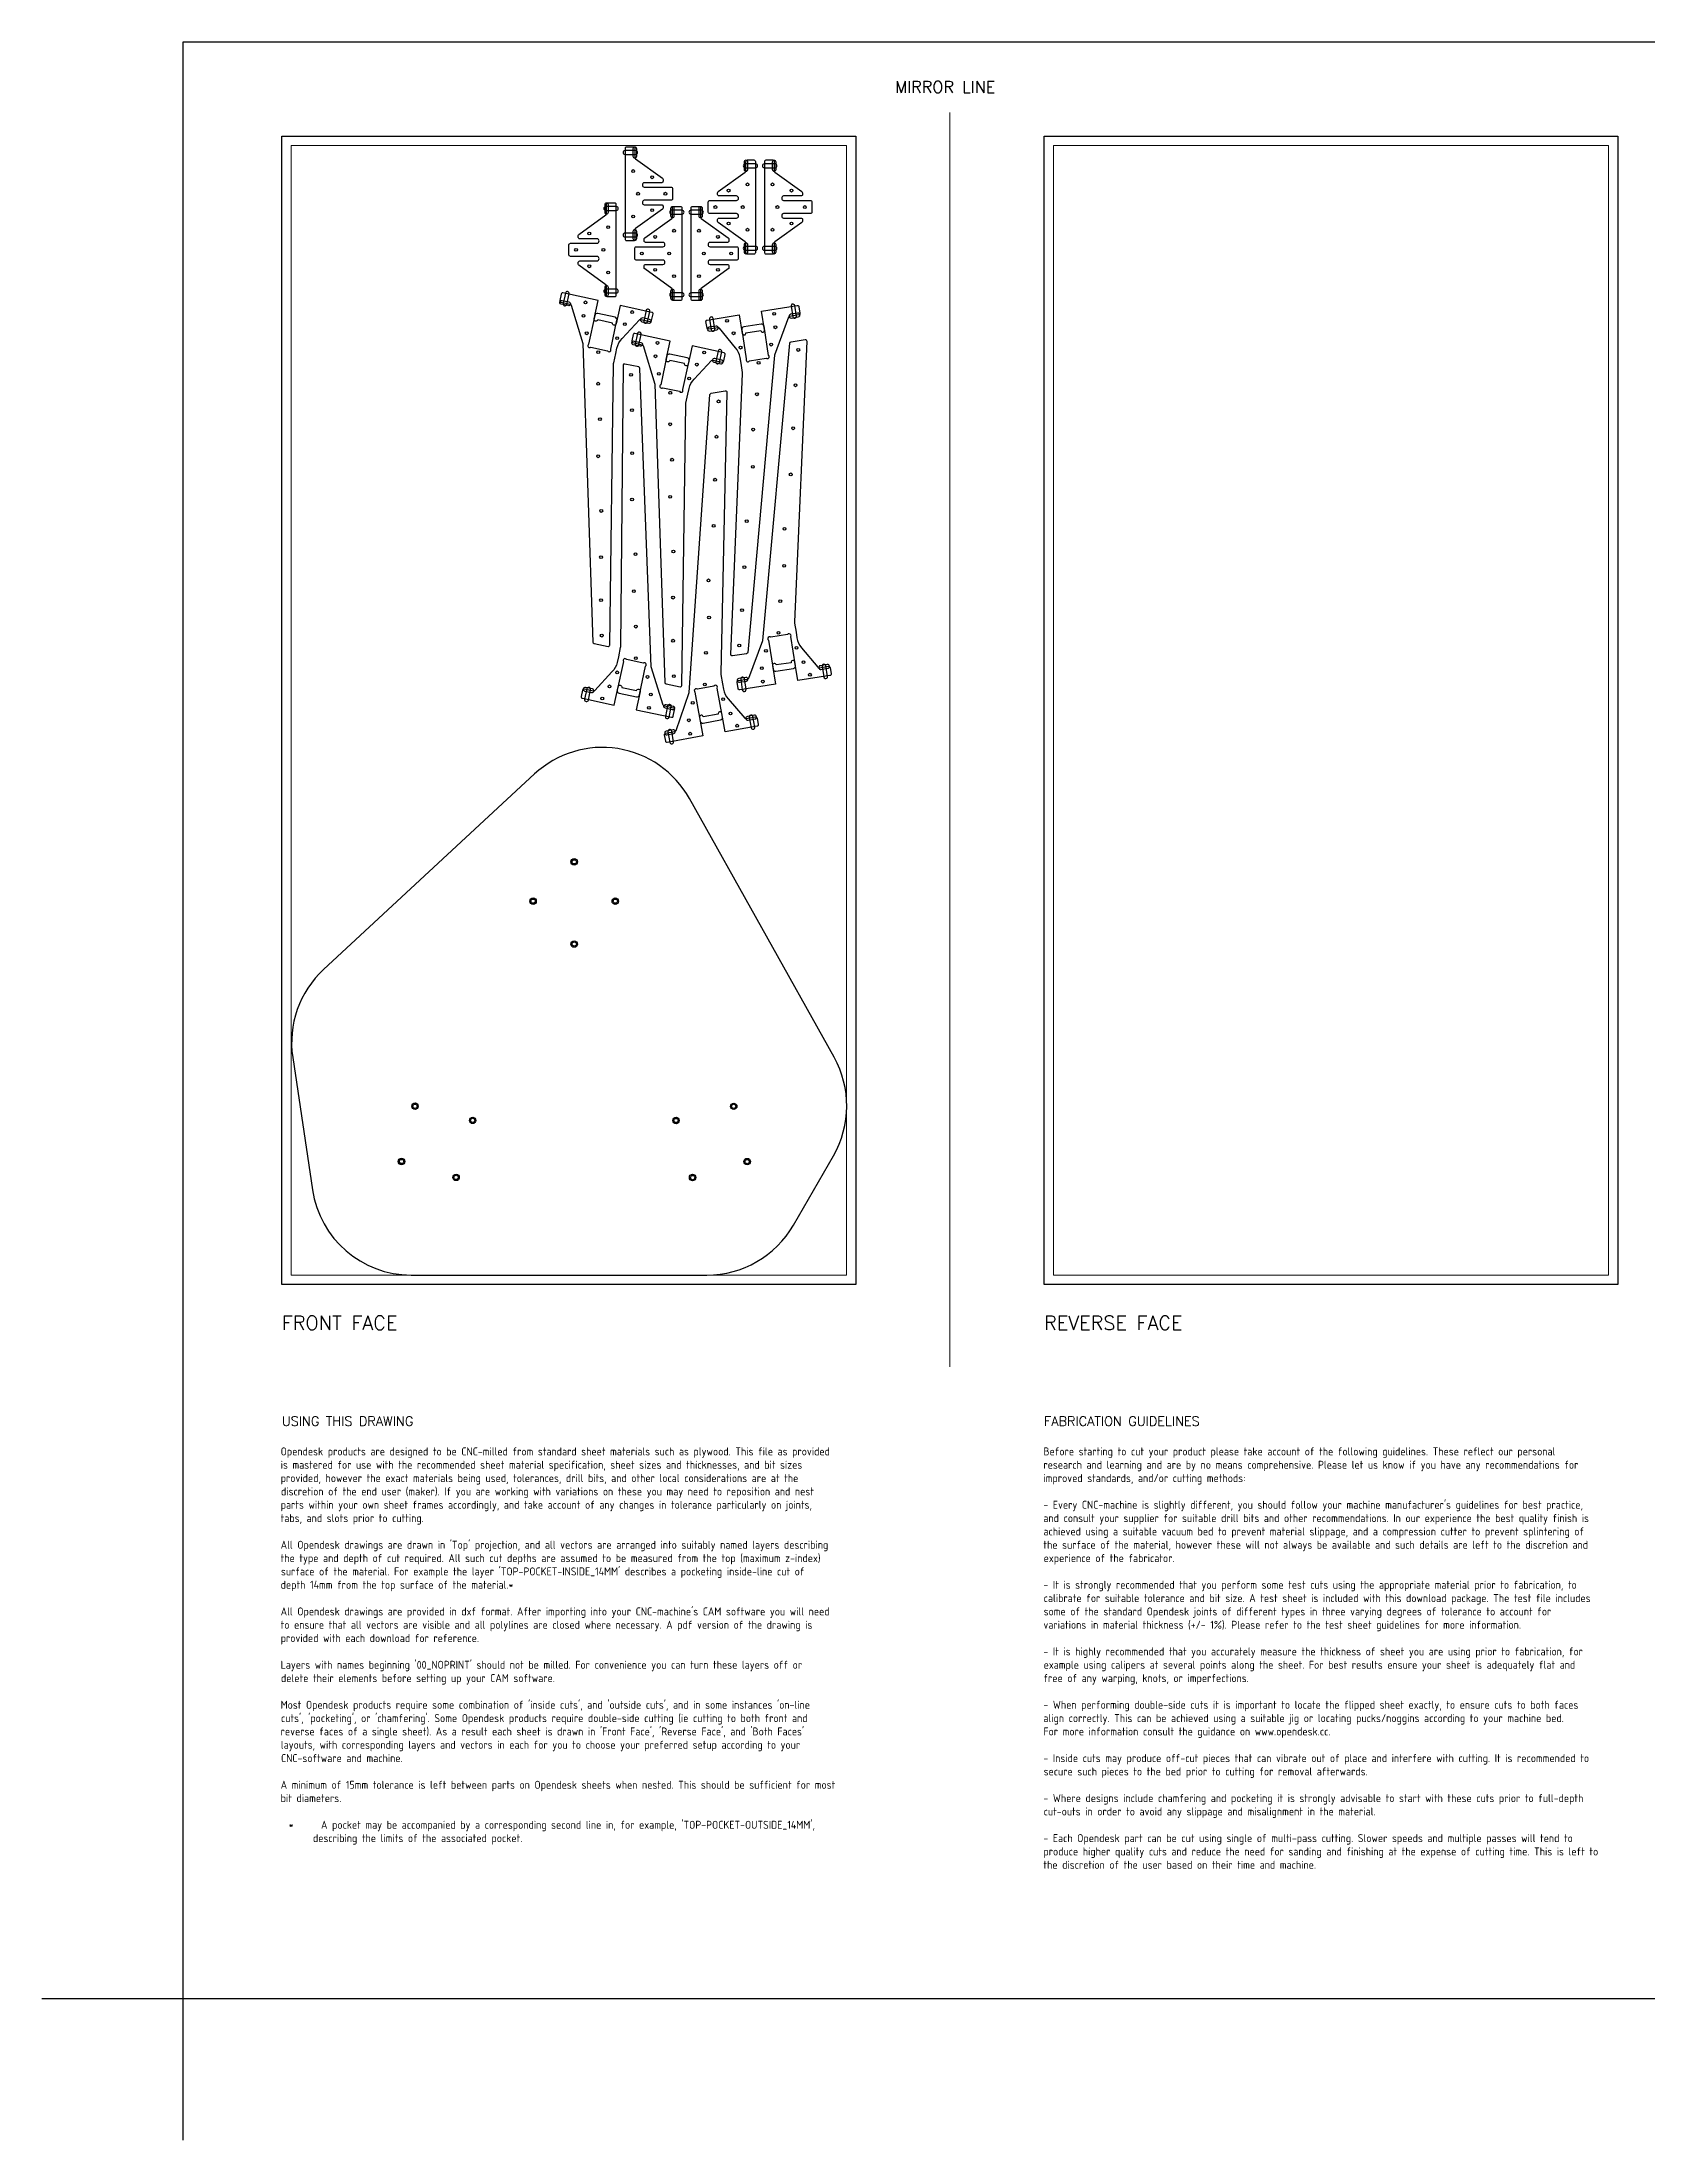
# Model space of a CAD drawing. Header units: millimetres. Extents: x -300 to 5880, y -300 to 4158.
# Drawn here: x -300 to 3112, y -300 to 4158 of the extents above; entities that cross this region are included whole.
import ezdxf
from ezdxf.enums import TextEntityAlignment as Align

# ---------------------------------------------------------------- set-up
doc = ezdxf.new("R2010")
doc.units = ezdxf.units.MM
doc.layers.add('00-NOPRINT_TEXT', color=7, linetype='Continuous', lineweight=25)
doc.layers.add('00_NOPRINT_TOLERANCE', color=7, linetype='Continuous', lineweight=5)
for name, color, linetype, lineweight, true_color in [('BOARD_$TH-NOMINAL', 3, 'Continuous', 30, 0x00ff00), ('TOP-CUT-OUTSIDE_24.000MM', 140, 'Continuous', 25, 0x00a2ff), ('TOP-HOLE-6.000MM-DIAM_15.000MM', 20, 'Continuous', 25, 0xff2400), ('TOP-HOLE-9.000MM-DIAM_19.000MM', 120, 'Continuous', 25, 0x00ffc5), ('TOP-POCKET-INSIDE_14.000MM', 190, 'Continuous', 25, 0x9300ff), ('TOP-POCKET-INSIDE_2.000MM', 110, 'Continuous', 25, 0x00ff94), ('TOP-POCKET-INSIDE_4.000MM', 160, 'Continuous', 25, 0x0026ff), ('TOP-POCKET-INSIDE_9.000MM', 60, 'Continuous', 25, 0xb0ff00)]:
    doc.layers.add(name, color=color, linetype=linetype, lineweight=lineweight, true_color=true_color)
doc.layers.add('TOP-CHAMFER-ONLINE_14.000MM', color=70, linetype='Continuous', true_color=0x8fff00)
doc.styles.add('OD-ISOCP-17_240', font='isocp.shx')
doc.styles.add('OD-ISOCP-17_241', font='isocp.shx')
doc.styles.add('OD-ISOCP-17_242', font='isocp.shx')
doc.styles.add('OD-ISOCP-17_243', font='isocp.shx')
doc.styles.add('OD-ISOCP-17_244', font='isocp.shx')
doc.styles.add('OD-ISOCP-17_245', font='isocp.shx')
doc.styles.add('OD-ISOCP-17_246', font='isocp.shx')
doc.styles.add('OD-ISOCP-17_247', font='isocp.shx')
doc.styles.add('OD-ISOCP-17_248', font='isocp.shx')
doc.styles.add('OD-ISOCP-17_249', font='isocp.shx')
doc.styles.add('OD-ISOCP-17_250', font='isocp.shx')
doc.styles.add('OD-ISOCP-17_251', font='isocp.shx')
doc.styles.add('OD-ISOCP-17_252', font='isocp.shx')
doc.styles.add('OD-ISOCP-17_253', font='isocp.shx')
doc.styles.add('OD-ISOCP-17_254', font='isocp.shx')
doc.styles.add('OD-ISOCP-17_255', font='isocp.shx')
doc.styles.add('OD-ISOCP-17_256', font='isocp.shx')
doc.styles.add('OD-ISOCP-17_257', font='isocp.shx')
doc.styles.add('OD-ISOCP-17_258', font='isocp.shx')
doc.styles.add('OD-ISOCP-17_259', font='isocp.shx')
doc.styles.add('OD-ISOCP-17_260', font='isocp.shx')
doc.styles.add('OD-ISOCP-17_261', font='isocp.shx')
doc.styles.add('OD-ISOCP-17_262', font='isocp.shx')
doc.styles.add('OD-ISOCP-17_263', font='isocp.shx')
doc.styles.add('OD-ISOCP-17_264', font='isocp.shx')
doc.styles.add('OD-ISOCP-17_265', font='isocp.shx')
doc.styles.add('OD-ISOCP-17_266', font='isocp.shx')
doc.styles.add('OD-ISOCP-17_267', font='isocp.shx')
doc.styles.add('OD-ISOCP-17_268', font='isocp.shx')
doc.styles.add('OD-ISOCP-17_269', font='isocp.shx')
doc.styles.add('OD-ISOCP-17_270', font='isocp.shx')
doc.styles.add('OD-ISOCP-17_271', font='isocp.shx')
doc.styles.add('OD-ISOCP-17_272', font='isocp.shx')
doc.styles.add('OD-ISOCP-17_273', font='isocp.shx')
doc.styles.add('OD-ISOCP-17_274', font='isocp.shx')
doc.styles.add('OD-ISOCP-17_275', font='isocp.shx')
doc.styles.add('OD-ISOCP-17_276', font='isocp.shx')
doc.styles.add('OD-ISOCP-17_277', font='isocp.shx')
doc.styles.add('OD-ISOCP-17_278', font='isocp.shx')
doc.styles.add('OD-ISOCP-17_279', font='isocp.shx')
doc.styles.add('OD-ISOCP-17_280', font='isocp.shx')
doc.styles.add('OD-ISOCP-17_281', font='isocp.shx')
doc.styles.add('OD-ISOCP-17_282', font='isocp.shx')
doc.styles.add('OD-ISOCP-17_283', font='isocp.shx')
doc.styles.add('OD-ISOCP-17_284', font='isocp.shx')
doc.styles.add('OD-ISOCP-17_285', font='isocp.shx')
doc.styles.add('OD-ISOCP-17_286', font='isocp.shx')
doc.styles.add('OD-ISOCP-17_287', font='isocp.shx')
doc.styles.add('OD-ISOCP-17_288', font='isocp.shx')
doc.styles.add('OD-SIMPLEX-20_87', font='simplex.shx')
doc.styles.add('OD-SIMPLEX-20_88', font='simplex.shx')
doc.styles.add('OD-SIMPLEX-25_89', font='simplex.shx')
doc.styles.add('OD-SIMPLEX-30_88', font='simplex.shx')
doc.styles.add('OD-SIMPLEX-30_89', font='simplex.shx')

# ---------------------------------------------------------------- blocks, each defined once
blk = doc.blocks.new('Borders Opendesk_7')
at = {"layer": '00-NOPRINT_TEXT'}
for p, q in [((0, 4158), (5880, 4158)), ((0, 0), (0, 4158)), ((0, 0), (-300, 0)), ((0, -300), (0, 0)), ((5880, 0), (0, 0))]:
    blk.add_line(p, q, dxfattribs=at)
at = {"layer": '00_NOPRINT_TOLERANCE', "ltscale": 0.379043}
blk.add_line((1630, 1343.2), (1630, 4008), dxfattribs=at)
at = {"layer": '00_NOPRINT_TOLERANCE', "ltscale": 0.379202}
for p, q in [((210, 3958), (1430, 3958)), ((210, 1518), (210, 3958)), ((1430, 3958), (1430, 1518)), ((1830, 3958), (3050, 3958)), ((1830, 1518), (1830, 3958)), ((3050, 3958), (3050, 1518)), ((1430, 1518), (210, 1518)), ((3050, 1518), (1830, 1518))]:
    blk.add_line(p, q, dxfattribs=at)
at = {"layer": '00_NOPRINT_TOLERANCE', "ltscale": 0.380876}
for p, q in [((230, 3938), (1410, 3938)), ((1850, 3938), (3030, 3938)), ((1410, 1538), (230, 1538)), ((3030, 1538), (1850, 1538))]:
    blk.add_line(p, q, dxfattribs=at)
at = {"layer": '00_NOPRINT_TOLERANCE', "ltscale": 0.380023}
for p, q in [((230, 1538), (230, 3938)), ((1410, 3938), (1410, 1538)), ((1850, 1538), (1850, 3938)), ((3030, 3938), (3030, 1538))]:
    blk.add_line(p, q, dxfattribs=at)
at = {"layer": 'BOARD_$TH-NOMINAL'}
for p, q in [((210, 3958), (1430, 3958)), ((210, 1518), (210, 3958)), ((1430, 3958), (1430, 1518)), ((1830, 3958), (3050, 3958)), ((1830, 1518), (1830, 3958)), ((3050, 3958), (3050, 1518)), ((1430, 1518), (210, 1518)), ((3050, 1518), (1830, 1518))]:
    blk.add_line(p, q, dxfattribs=at)
at = {"layer": '00-NOPRINT_TEXT', "style": 'OD-SIMPLEX-25_89'}
blk.add_text('MIRROR LINE', height=25, dxfattribs=at).set_placement((1513.3, 4049.9))
at = {"layer": '00-NOPRINT_TEXT', "color": 7}
for s, height, style, p in [('FRONT FACE', 30, 'OD-SIMPLEX-30_89', (210, 1451.3)), ('REVERSE FACE', 30, 'OD-SIMPLEX-30_88', (1830, 1451.3)), ('USING THIS DRAWING', 20, 'OD-SIMPLEX-20_88', (210, 1237.4)), ('FABRICATION GUIDELINES', 20, 'OD-SIMPLEX-20_87', (1830, 1237.4))]:
    blk.add_text(s, height=height, dxfattribs=dict(at, style=style)).set_placement(p, align=Align.TOP_LEFT)
for s, style, p in [('Opendesk products are designed to be CNC-milled from standard sheet materials such as plywood. This file as provided', 'OD-ISOCP-17_265', (207.4, 1154.7)), ('Before starting to cut your product please take account of the following guidelines. These reflect our personal', 'OD-ISOCP-17_240', (1828.7, 1154.7)), ('is mastered for use with the recommended sheet material specification, sheet sizes and thicknesses, and bit sizes', 'OD-ISOCP-17_266', (207.4, 1126.3)), ('provided, however the exact materials being used, tolerances, drill bits, and other local considerations are at the', 'OD-ISOCP-17_267', (207.4, 1098)), ('research and learning and are by no means comprehensive. Please let us know if you have any recommendations for', 'OD-ISOCP-17_241', (1828.7, 1126.3)), ('improved standards, and/or cutting methods:', 'OD-ISOCP-17_242', (1828.7, 1098)), ('discretion of the end user (maker). If you are working with variations on these you may need to reposition and nest', 'OD-ISOCP-17_268', (208.1, 1069.7)), ('tabs, and slots prior to cutting.', 'OD-ISOCP-17_270', (207.4, 1013)), ('parts within your own sheet frames accordingly, and take account of any changes in tolerance particularly on joints,', 'OD-ISOCP-17_269', (207.4, 1041.3)), ("- Every CNC-machine is slightly different, you should follow your machine manufacturer's guidelines for best practice,", 'OD-ISOCP-17_243', (1828.7, 1041.3)), ('and consult your supplier for suitable drill bits and other recommendations. In our experience the best quality finish is', 'OD-ISOCP-17_244', (1828.7, 1013)), ('achieved using a suitable vacuum bed to prevent material slippage, and a compression cutter to prevent splintering of', 'OD-ISOCP-17_245', (1828.7, 984.7)), ('the type and depth of cut required. All such cut depths are assumed to be measured from the top (maximum z-index)', 'OD-ISOCP-17_272', (207.4, 928)), ("All Opendesk drawings are drawn in 'Top' projection, and all vectors are arranged into suitably named layers describing", 'OD-ISOCP-17_271', (207.4, 956.3)), ('the surface of the material, however these will not always be available and such details are left to the discretion and', 'OD-ISOCP-17_246', (1828.7, 956.3)), ('experience of the fabricator.', 'OD-ISOCP-17_247', (1829.2, 928)), ("surface of the material. For example the layer 'TOP-POCKET-INSIDE_14MM' describes a pocketing inside-line cut of", 'OD-ISOCP-17_273', (208, 899.7)), ('depth 14mm from the top surface of the material.*', 'OD-ISOCP-17_274', (207.4, 871.3)), ('- It is strongly recommended that you perform some test cuts using the appropriate material prior to fabrication, to', 'OD-ISOCP-17_248', (1828.7, 871.3)), ('calibrate for suitable tolerance and bit size. A test sheet is included with this download package. The test file includes', 'OD-ISOCP-17_249', (1829.3, 843)), ('to ensure that all vectors are visible and all polylines are closed where necessary. A pdf version of the drawing is', 'OD-ISOCP-17_276', (207.4, 786.3)), ("All Opendesk drawings are provided in dxf format. After importing into your CNC-machine's CAM software you will need", 'OD-ISOCP-17_275', (207.4, 814.7)), ('variations in material thickness (+/- 1%). Please refer to the test sheet guidelines for more information.', 'OD-ISOCP-17_251', (1828.7, 786.3)), ('some of the standard Opendesk joints of different types in three varying degrees of tolerance to account for', 'OD-ISOCP-17_250', (1829.2, 814.7)), ('provided with each download for reference.', 'OD-ISOCP-17_277', (207.4, 758)), ("Layers with names beginning '00_NOPRINT' should not be milled. For convenience you can turn these layers off or", 'OD-ISOCP-17_278', (207.4, 701.3)), ('- It is highly recommended that you accurately measure the thickness of sheet you are using prior to fabrication, for', 'OD-ISOCP-17_252', (1828.7, 729.7)), ('example using calipers at several points along the sheet. For best results ensure your sheet is adequately flat and', 'OD-ISOCP-17_253', (1829.2, 701.3)), ('delete their elements before setting up your CAM software.', 'OD-ISOCP-17_279', (208.1, 673)), ('free of any warping, knots, or imperfections.', 'OD-ISOCP-17_254', (1828.7, 673)), ("Most Opendesk products require some combination of 'inside cuts', and 'outside cuts', and in some instances 'on-line", 'OD-ISOCP-17_280', (207.4, 616.3)), ('- When performing double-side cuts it is important to locate the flipped sheet exactly, to ensure cuts to both faces', 'OD-ISOCP-17_255', (1828.7, 616.3)), ("reverse faces of a single sheet). As a result each sheet is drawn in 'Front Face', 'Reverse Face', and 'Both Faces'", 'OD-ISOCP-17_282', (207.4, 559.7)), ("cuts', 'pocketing', or 'chamfering'. Some Opendesk products require double-side cutting (ie cutting to both front and", 'OD-ISOCP-17_281', (208.1, 588)), ('align correctly. This can be achieved using a suitable jig or locating pucks/noggins according to your machine bed.', 'OD-ISOCP-17_256', (1828.7, 588)), ('layouts, with corresponding layers and vectors in each for you to choose your preferred setup according to your', 'OD-ISOCP-17_283', (207.8, 531.3)), ('For more information consult the guidance on www.opendesk.cc.', 'OD-ISOCP-17_257', (1828.7, 559.7)), ('CNC-software and machine.', 'OD-ISOCP-17_284', (208.2, 503)), ('- Inside cuts may produce off-cut pieces that can vibrate out of place and interfere with cutting. It is recommended to', 'OD-ISOCP-17_258', (1828.7, 503)), ('secure such pieces to the bed prior to cutting for removal afterwards.', 'OD-ISOCP-17_259', (1829.2, 474.7)), ('A minimum of 15mm tolerance is left between parts on Opendesk sheets when nested. This should be sufficient for most', 'OD-ISOCP-17_285', (207.4, 446.3)), ('bit diameters.', 'OD-ISOCP-17_286', (207.4, 418)), ('- Where designs include chamfering and pocketing it is strongly advisable to start with these cuts prior to full-depth', 'OD-ISOCP-17_260', (1828.7, 418)), ('cut-outs in order to avoid any slippage and misalignment in the material.', 'OD-ISOCP-17_261', (1829.3, 389.7)), ("*      A pocket may be accompanied by a corresponding second line in, for example, 'TOP-POCKET-OUTSIDE_14MM',", 'OD-ISOCP-17_287', (224.4, 361.3)), ('describing the limits of the associated pocket.', 'OD-ISOCP-17_288', (276.1, 333)), ('- Each Opendesk part can be cut using single of multi-pass cutting. Slower speeds and multiple passes will tend to', 'OD-ISOCP-17_262', (1828.7, 333)), ('produce higher quality cuts and reduce the need for sanding and finishing at the expense of cutting time. This is left to', 'OD-ISOCP-17_263', (1828.7, 304.7)), ('the discretion of the user based on their time and machine.', 'OD-ISOCP-17_264', (1828.7, 276.3))]:
    blk.add_text(s, height=17, dxfattribs=dict(at, style=style)).set_placement(p)

msp = doc.modelspace()

# ---------------------------------------------------------------- linework, layer by layer
at = {"layer": 'TOP-CHAMFER-ONLINE_14.000MM'}
msp.add_lwpolyline([(1076.3, 2550.5, 0.485525), (747.1, 2602.6), (298.7, 2187.3, 0.247833), (233, 2000.5), (275, 1718.8, 0.371492), (484.8, 1538), (1113.6, 1538, 0.267949), (1297.3, 1644), (1382.3, 1791.3, 0.264273), (1383.7, 2000.8)], format="xyb", close=True, dxfattribs=at)
at = {"layer": 'TOP-CUT-OUTSIDE_24.000MM'}
for points in [[(960.2, 3758.8), (960.2, 3738.5, -0.414214), (957.2, 3735.5), (943.2, 3735.5, -0.414214), (940.2, 3738.5), (940.2, 3932.5, -0.414214), (943.2, 3935.5), (957.2, 3935.5, -0.414214), (960.2, 3932.5), (960.2, 3912.2, 0.241641), (961.4, 3909.7), (1019, 3868.4, -0.241641), (1020.3, 3866), (1020.3, 3862, -0.414214), (1017.3, 3859), (980.2, 3859, 0.470601), (976.2, 3854.2, 0.470601), (980.2, 3849.5), (1037.2, 3849.5, -0.414214), (1040.2, 3846.5), (1040.2, 3824.5, -0.414214), (1037.2, 3821.5), (980.2, 3821.5, 0.470601), (976.2, 3816.7, 0.470601), (980.2, 3812), (1017.3, 3812, -0.414214), (1020.3, 3809), (1020.3, 3805, -0.241638), (1019, 3802.6), (961.4, 3761.3, 0.241638), (960.2, 3758.8)], [(1196.4, 3883.9), (1196.4, 3904.2, -0.414214), (1199.4, 3907.2), (1213.4, 3907.2, -0.414214), (1216.4, 3904.2), (1216.4, 3710.2, -0.414214), (1213.4, 3707.2), (1199.4, 3707.2, -0.414214), (1196.4, 3710.2), (1196.4, 3730.5, 0.241641), (1195.1, 3733), (1137.5, 3774.3, -0.241641), (1136.3, 3776.7), (1136.3, 3780.7, -0.414214), (1139.3, 3783.7), (1176.4, 3783.7, 0.470601), (1180.3, 3788.5, 0.470601), (1176.4, 3793.2), (1119.4, 3793.2, -0.414214), (1116.4, 3796.2), (1116.4, 3818.2, -0.414214), (1119.4, 3821.2), (1176.4, 3821.2, 0.470601), (1180.3, 3826, 0.470601), (1176.4, 3830.7), (1139.3, 3830.7, -0.414214), (1136.3, 3833.7), (1136.3, 3837.7, -0.241638), (1137.5, 3840.1), (1195.1, 3881.4, 0.241638), (1196.4, 3883.9)], [(1256.4, 3730.5), (1256.4, 3710.2, -0.414214), (1253.4, 3707.2), (1239.4, 3707.2, -0.414214), (1236.4, 3710.2), (1236.4, 3904.2, -0.414214), (1239.4, 3907.2), (1253.4, 3907.2, -0.414214), (1256.4, 3904.2), (1256.4, 3883.9, 0.241641), (1257.6, 3881.4), (1315.2, 3840.1, -0.241641), (1316.5, 3837.7), (1316.5, 3833.7, -0.414214), (1313.5, 3830.7), (1276.4, 3830.7, 0.470601), (1272.5, 3826, 0.470601), (1276.4, 3821.2), (1333.4, 3821.2, -0.414214), (1336.4, 3818.2), (1336.4, 3796.2, -0.414214), (1333.4, 3793.2), (1276.4, 3793.2, 0.470601), (1272.5, 3788.5, 0.470601), (1276.4, 3783.7), (1313.5, 3783.7, -0.414214), (1316.5, 3780.7), (1316.5, 3776.7, -0.241638), (1315.2, 3774.3), (1257.6, 3733, 0.241638), (1256.4, 3730.5)], [(900.2, 3793), (900.2, 3813.3, -0.414214), (903.2, 3816.3), (917.2, 3816.3, -0.414214), (920.2, 3813.3), (920.2, 3619.3, -0.414214), (917.2, 3616.3), (903.2, 3616.3, -0.414214), (900.2, 3619.3), (900.2, 3639.7, 0.241641), (898.9, 3642.1), (841.3, 3683.4, -0.241641), (840.1, 3685.9), (840.1, 3689.8, -0.414214), (843.1, 3692.8), (880.2, 3692.8, 0.470601), (884.1, 3697.6, 0.470601), (880.2, 3702.3), (823.2, 3702.3, -0.414214), (820.2, 3705.3), (820.2, 3727.3, -0.414214), (823.2, 3730.3), (880.2, 3730.3, 0.470601), (884.1, 3735.1, 0.470601), (880.2, 3739.8), (843.1, 3739.8, -0.414214), (840.1, 3742.8), (840.1, 3746.8, -0.241638), (841.3, 3749.2), (898.9, 3790.6, 0.241638), (900.2, 3793)], [(1040.1, 3785.3), (1040.1, 3805.7, -0.414214), (1043.1, 3808.7), (1057.1, 3808.7, -0.414214), (1060.1, 3805.7), (1060.1, 3611.7, -0.414214), (1057.1, 3608.7), (1043.1, 3608.7, -0.414214), (1040.1, 3611.7), (1040.1, 3632, 0.241641), (1038.8, 3634.4), (981.2, 3675.8, -0.241641), (980, 3678.2), (980, 3682.2, -0.414214), (983, 3685.2), (1020.1, 3685.2, 0.470601), (1024, 3689.9, 0.470601), (1020.1, 3694.7), (963.1, 3694.7, -0.414214), (960.1, 3697.7), (960.1, 3719.7, -0.414214), (963.1, 3722.7), (1020.1, 3722.7, 0.470601), (1024, 3727.4, 0.470601), (1020.1, 3732.2), (983, 3732.2, -0.414214), (980, 3735.2), (980, 3739.1, -0.241638), (981.2, 3741.6), (1038.8, 3782.9, 0.241638), (1040.1, 3785.3)], [(1100.1, 3632), (1100.1, 3611.7, -0.414214), (1097.1, 3608.7), (1083.1, 3608.7, -0.414214), (1080.1, 3611.7), (1080.1, 3805.7, -0.414214), (1083.1, 3808.7), (1097.1, 3808.7, -0.414214), (1100.1, 3805.7), (1100.1, 3785.3, 0.241641), (1101.3, 3782.9), (1158.9, 3741.6, -0.241641), (1160.2, 3739.1), (1160.2, 3735.2, -0.414214), (1157.2, 3732.2), (1120.1, 3732.2, 0.470601), (1116.2, 3727.4, 0.470601), (1120.1, 3722.7), (1177.1, 3722.7, -0.414214), (1180.1, 3719.7), (1180.1, 3697.7, -0.414214), (1177.1, 3694.7), (1120.1, 3694.7, 0.470601), (1116.2, 3689.9, 0.470601), (1120.1, 3685.2), (1157.2, 3685.2, -0.414214), (1160.2, 3682.2), (1160.2, 3678.2, -0.241638), (1158.9, 3675.8), (1101.3, 3634.4, 0.241638), (1100.1, 3632)], [(873.5, 2880.2), (903.2, 2873.7, 0.474038), (906.8, 2876.6), (915.2, 3474, -0.050005), (915.4, 3476.4), (919.7, 3495.9), (922.2, 3507.7, -0.146886), (933.4, 3527.8), (969.9, 3567.4, -0.266007), (972.7, 3568.3), (992.5, 3564, 0.414214), (996, 3566.3), (999, 3580, 0.414214), (996.7, 3583.5), (929.1, 3598.2), (920.6, 3559.2, -0.993723), (912.8, 3560.8), (881.5, 3567.6, -0.993723), (873.7, 3569.4), (882.2, 3608.4), (807.1, 3624.7, 0.414214), (803.6, 3622.4), (800.6, 3608.7, 0.414214), (802.9, 3605.2), (822.5, 3600.9, -0.271162), (824.7, 3598.9), (849.8, 3517.1), (871.2, 2883, 0.343448), (873.5, 2880.2)], [(1197.8, 2858.1), (1167.8, 2853.3, -0.474038), (1164.4, 2856.4), (1189.3, 3453.3, 0.050005), (1189.2, 3455.7), (1186, 3475.4), (1184.1, 3487.3, 0.146886), (1174.1, 3508.1), (1139.9, 3549.6, 0.266007), (1137.1, 3550.7), (1117.1, 3547.5, -0.414214), (1113.7, 3550), (1111.5, 3563.8, -0.414214), (1114, 3567.2), (1182.3, 3578.1), (1188.6, 3538.7, 0.994505), (1196.5, 3539.9), (1228.1, 3544.9, 0.994505), (1236, 3546.2), (1229.7, 3585.7), (1305.6, 3597.8, -0.414214), (1309, 3595.3), (1311.2, 3581.5, -0.414214), (1308.7, 3578), (1288.9, 3574.9, 0.271162), (1286.6, 3573), (1257, 3492.7), (1200.3, 2860.8, -0.343448), (1197.8, 2858.1)], [(1026.6, 2794.1), (1056.3, 2787.7, 0.474038), (1059.9, 2790.5), (1068.3, 3387.9, -0.050005), (1068.6, 3390.3), (1072.8, 3409.8), (1075.4, 3421.6, -0.146886), (1086.5, 3441.7), (1123, 3481.3, -0.266007), (1125.8, 3482.2), (1145.6, 3477.9, 0.414214), (1149.2, 3480.2), (1152.1, 3493.9, 0.414214), (1149.8, 3497.5), (1082.2, 3512.2), (1073.8, 3473.1, -0.993723), (1065.9, 3474.8), (1034.7, 3481.5, -0.993723), (1026.9, 3483.3), (1035.3, 3522.3), (960.3, 3538.6, 0.414214), (956.7, 3536.4), (953.7, 3522.7, 0.414214), (956, 3519.1), (975.6, 3514.8, -0.271162), (977.8, 3512.8), (1003, 3431), (1024.3, 2796.9, 0.343448), (1026.6, 2794.1)], [(1292.3, 3520.9), (1322.2, 3525.7, -0.474038), (1325.7, 3522.6), (1299.7, 2925.7, 0.050005), (1299.9, 2923.3), (1303, 2903.6), (1304.9, 2891.7, 0.146886), (1314.8, 2870.9), (1349, 2829.3, 0.266007), (1351.8, 2828.3), (1371.7, 2831.4, -0.414214), (1375.2, 2828.9), (1377.4, 2815.1, -0.414214), (1374.9, 2811.6), (1306.5, 2800.9), (1300.3, 2840.3, 0.994505), (1292.4, 2839.1), (1260.8, 2834.2, 0.994505), (1252.9, 2832.9), (1259.1, 2793.4), (1183.2, 2781.4, -0.414214), (1179.8, 2783.9), (1177.6, 2797.8, -0.414214), (1180.1, 2801.2), (1199.9, 2804.3, 0.271162), (1202.3, 2806.2), (1232, 2886.5), (1289.8, 3518.2, -0.343448), (1292.3, 3520.9)], [(968.5, 3467.4), (938.8, 3473.7, 0.474038), (935.2, 3470.8), (929.7, 2873.3, -0.050005), (929.4, 2871), (925.3, 2851.4), (922.8, 2839.6, -0.146886), (911.7, 2819.5), (875.4, 2779.7, -0.266007), (872.6, 2778.8), (852.8, 2783, 0.414214), (849.2, 2780.7), (846.3, 2767, 0.414214), (848.7, 2763.4), (916.3, 2749), (924.6, 2788.1, -0.993723), (932.5, 2786.5), (963.8, 2779.9, -0.993723), (971.6, 2778.2), (963.3, 2739.1), (1038.4, 2723.1, 0.414214), (1042, 2725.5), (1044.9, 2739.1, 0.414214), (1042.6, 2742.7), (1023, 2746.9, -0.271162), (1020.7, 2748.9), (995.2, 2830.6), (970.9, 3464.5, 0.343448), (968.5, 3467.4)], [(1122.5, 3411.5), (1152.3, 3416.8, -0.474038), (1155.9, 3413.8), (1142.7, 2816.5, 0.050005), (1142.9, 2814.1), (1146.4, 2794.5), (1148.5, 2782.6, 0.146886), (1158.9, 2762.1), (1194, 2721.2, 0.266007), (1196.8, 2720.2), (1216.7, 2723.8, -0.414214), (1220.2, 2721.4), (1222.6, 2707.6, -0.414214), (1220.2, 2704.1), (1152.1, 2691.9), (1145.1, 2731.2, 0.994505), (1137.2, 2729.8), (1105.7, 2724.2, 0.994505), (1097.8, 2722.7), (1104.9, 2683.4), (1029.3, 2669.8, -0.414214), (1025.8, 2672.2), (1023.3, 2686, -0.414214), (1025.7, 2689.5), (1045.5, 2693, 0.271162), (1047.8, 2695), (1075.8, 2775.8), (1120, 3408.7, -0.343448), (1122.5, 3411.5)]]:
    msp.add_lwpolyline(points, format="xyb", dxfattribs=at)
msp.add_lwpolyline([(1076.3, 2550.5, 0.485525), (747.1, 2602.6), (298.7, 2187.3, 0.247833), (233, 2000.5), (275, 1718.8, 0.371492), (484.8, 1538), (1113.6, 1538, 0.267949), (1297.3, 1644), (1382.3, 1791.3, 0.264273), (1383.7, 2000.8)], format="xyb", close=True, dxfattribs=at)
at = {"layer": 'TOP-HOLE-6.000MM-DIAM_15.000MM'}
for centre in [(956.6, 3883.7), (967, 3835.5), (997, 3870.4), (1025.2, 3835.5), (1159.6, 3842.1), (1199.9, 3855.4), (1252.8, 3855.4), (1293.2, 3842.1), (956.6, 3787.3), (997, 3800.6), (1131.4, 3807.2), (1189.5, 3807.2), (1263.2, 3807.2), (1321.4, 3807.2), (863.4, 3751.2), (903.7, 3764.6), (1003.3, 3743.6), (1043.6, 3756.9), (1096.5, 3756.9), (1136.9, 3743.6), (1159.6, 3772.3), (1199.9, 3759), (1252.8, 3759), (1293.2, 3772.3), (835.2, 3716.3), (893.3, 3716.3), (975.1, 3708.7), (1033.2, 3708.7), (1107, 3708.7), (1165.1, 3708.7), (863.4, 3681.4), (903.7, 3668.1), (1003.3, 3673.8), (1043.6, 3660.4), (1096.5, 3660.4), (1136.9, 3673.8), (851.2, 3576.2), (855.2, 3604.6), (954.4, 3584.1), (1156.3, 3565.4), (1256.5, 3580.3), (858, 3538.9), (922.5, 3528.8), (939, 3558.5), (1170.2, 3539), (1258.9, 3551.8), (882.5, 3498.9), (1004.3, 3490.1), (1008.3, 3518.5), (1107.5, 3498), (1185.1, 3508.5), (1223.4, 3476.3), (1250, 3514.9), (1307.7, 3503.6), (882.3, 3431.8), (952.2, 3450.8), (1011.1, 3452.8), (1075.6, 3442.8), (1092.2, 3472.4), (1035.6, 3412.8), (1138.3, 3394.4), (1219.8, 3409.4), (1301.8, 3428.5), (886.1, 3356.4), (954.1, 3375.6), (1035.4, 3345.7), (1134, 3319.3), (1211.8, 3334.3), (1296.6, 3337.2), (882.4, 3277.6), (954.5, 3284.1), (1039.3, 3270.4), (1211.1, 3255.4), (1130.7, 3227.8), (1291.6, 3239.2), (954.3, 3186), (1035.5, 3191.6), (889, 3161.5), (1127.8, 3129.7), (1198, 3139.9), (1278.3, 3123.6), (1042.2, 3075.4), (888.4, 3063.4), (961.6, 3069.8), (1193.1, 3041.9), (1277.5, 3044.7), (958.1, 2991), (1117, 3013.9), (888.4, 2971.9), (1041.5, 2977.3), (1188.1, 2950.5), (1269.4, 2969.7), (889.9, 2896.6), (962.3, 2915.7), (1117.9, 2935), (1265.6, 2902.7), (1041.5, 2885.8), (1111.4, 2859.9), (1182.3, 2875.5), (1238.9, 2864.2), (1303.9, 2870.5), (922.6, 2818.5), (962.5, 2848.6), (987.2, 2808.7), (1043, 2810.6), (1230, 2827.4), (1318.7, 2840), (1332.5, 2813.6), (891, 2763.1), (906.2, 2788.7), (994.1, 2771.5), (1109.1, 2792.8), (1148, 2761.4), (1232.4, 2798.8), (990.3, 2743.1), (1075, 2716.7), (1083.2, 2753.7), (1163.5, 2731.2), (1078, 2688.2), (1177.9, 2705.1)]:
    msp.add_circle(centre, 3, dxfattribs=at)
at = {"layer": 'TOP-HOLE-9.000MM-DIAM_19.000MM'}
for centre in [(831.4, 2415.9), (744.1, 2332.4), (918.7, 2332.4), (831.4, 2241.3), (493, 1896.6), (1170.4, 1896.4), (615.5, 1866.6), (1047.8, 1866.3), (464.3, 1779.3), (1199, 1779), (580.3, 1745.4), (1083.1, 1745.1)]:
    msp.add_circle(centre, 4.5, dxfattribs=at)
at = {"layer": 'TOP-POCKET-INSIDE_14.000MM'}
for points in [[(862.1, 3515.8, 1), (866.9, 3509.4), (902, 3501.8, 1), (909, 3505.6), (922.3, 3566.8, 0.414214), (918.3, 3573), (881.6, 3581, 0.414214), (875.4, 3577), (862.1, 3515.8)], [(1244.6, 3492.1), (1234.8, 3553.9, 0.414214), (1228.8, 3558.3), (1191.7, 3552.4, 0.414214), (1187.4, 3546.4), (1197.2, 3484.6, 1), (1204, 3480.3), (1239.5, 3486, 1), (1244.6, 3492.1)], [(1015.2, 3429.7, 1), (1020, 3423.3), (1055.1, 3415.7, 1), (1062.1, 3419.6), (1075.4, 3480.7, 0.414214), (1071.4, 3486.9), (1034.7, 3494.9, 0.414214), (1028.5, 3490.9), (1015.2, 3429.7)], [(1244.4, 2887), (1254.1, 2825.2, 0.414214), (1260.1, 2820.8), (1297.2, 2826.7, 0.414214), (1301.5, 2832.6), (1291.8, 2894.5, 1), (1285, 2898.7), (1249.5, 2893.1, 1), (1244.4, 2887)], [(983, 2831.8, 1), (978.1, 2838.2), (943, 2845.6, 1), (936, 2841.7), (923, 2780.5, 0.414214), (927, 2774.3), (963.8, 2766.5, 0.414214), (970, 2770.5), (983, 2831.8)], [(1088.1, 2776.6), (1099.2, 2715, 0.414214), (1105.3, 2710.8), (1142.2, 2717.4, 0.414214), (1146.4, 2723.5), (1135.4, 2785.1, 1), (1128.5, 2789.2), (1093.1, 2782.9, 1), (1088.1, 2776.6)]]:
    msp.add_lwpolyline(points, format="xyb", dxfattribs=at)
at = {"layer": 'TOP-POCKET-INSIDE_2.000MM'}
for centre in [(831.3, 2415.9), (744, 2332.4), (918.7, 2332.4), (831.3, 2241.2), (493, 1896.7), (615.6, 1866.6), (1047.8, 1866.4), (1170.4, 1896.4), (464.3, 1779.3), (1199.1, 1779), (580.3, 1745.4), (1083, 1745.1)]:
    msp.add_circle(centre, 6.84, dxfattribs=at)
at = {"layer": 'TOP-POCKET-INSIDE_4.000MM'}
for points in [[(962, 3927.1), (939.2, 3927.1, 1), (939.2, 3919.1), (962, 3919.1, 1)], [(1194.6, 3898.9, 1), (1194.6, 3890.9), (1217.3, 3890.9, 1), (1217.3, 3898.9)], [(1258.2, 3898.8), (1235.4, 3898.8, 1), (1235.4, 3890.8), (1258.2, 3890.8, 1)], [(921.1, 3800.1, 1), (921.1, 3808.1), (898.3, 3808.1, 1), (898.3, 3800.1)], [(1038.3, 3792.4), (1061, 3792.4, 1), (1061, 3800.4), (1038.3, 3800.4, 1)], [(1101.9, 3792.3, 1), (1101.9, 3800.3), (1079.1, 3800.3, 1), (1079.1, 3792.3)], [(939.2, 3751.8, 1), (939.2, 3743.8), (962, 3743.8, 1), (962, 3751.8)], [(1194.6, 3715.6), (1217.3, 3715.6, 1), (1217.3, 3723.6), (1194.6, 3723.6, 1)], [(1258.2, 3723.5), (1235.4, 3723.5, 1), (1235.4, 3715.5), (1258.2, 3715.5, 1)], [(812.6, 3624.5), (807.8, 3602.2, 1), (815.6, 3600.5), (820.4, 3622.8, 1)], [(898.3, 3632.7, 1), (898.3, 3624.7), (921.1, 3624.7, 1), (921.1, 3632.7)], [(1038.3, 3625, 1), (1038.3, 3617), (1061, 3617, 1), (1061, 3625)], [(1079.1, 3624.9, 1), (1079.1, 3616.9), (1101.9, 3616.9, 1), (1101.9, 3624.9)], [(991.8, 3585.6, 1), (984, 3587.3), (979.2, 3565, 1), (987, 3563.3)], [(1126.9, 3570.3, 1), (1119, 3569), (1122.6, 3546.5, 1), (1130.5, 3547.8)], [(1303.7, 3575.4), (1300.1, 3597.9, 1), (1292.2, 3596.6), (1295.8, 3574.1, 1)], [(965.7, 3538.4), (960.9, 3516.2, 1), (968.7, 3514.5), (973.6, 3536.7, 1)], [(1137.1, 3501.2), (1132.3, 3478.9, 1), (1140.1, 3477.2), (1145, 3499.5, 1)], [(1366.3, 2832.4, 1), (1358.4, 2831.2), (1362, 2808.7, 1), (1369.9, 2809.9)], [(861.4, 2759.7), (866.1, 2782, 1), (858.3, 2783.7), (853.5, 2761.4, 1)], [(1185.2, 2803.8), (1188.7, 2781.3, 1), (1196.6, 2782.6), (1193.1, 2805.1, 1)], [(1025.1, 2725, 1), (1033, 2723.3), (1037.7, 2745.6, 1), (1029.9, 2747.3)], [(1215.3, 2702.2), (1211.2, 2724.7, 1), (1203.4, 2723.2), (1207.4, 2700.8, 1)], [(1038.6, 2693.6, 1), (1030.7, 2692.2), (1034.7, 2669.8, 1), (1042.6, 2671.2)]]:
    msp.add_lwpolyline(points, format="xyb", close=True, dxfattribs=at)
at = {"layer": 'TOP-POCKET-INSIDE_9.000MM'}
for points in [[(956.2, 3930.6), (956.2, 3915.6, 1), (964.2, 3915.6), (964.2, 3930.6, 1), (956.2, 3930.6)], [(1200.4, 3887.5), (1200.4, 3902.5, 1), (1192.4, 3902.5), (1192.4, 3887.5, 1), (1200.4, 3887.5)], [(1252.4, 3902.4), (1252.4, 3887.4, 1), (1260.4, 3887.4), (1260.4, 3902.4, 1), (1252.4, 3902.4)], [(896.2, 3796.6, 1), (904.2, 3796.6), (904.2, 3811.6, 1), (896.2, 3811.6), (896.2, 3796.6)], [(1036.1, 3788.9, 1), (1044.1, 3788.9), (1044.1, 3803.9, 1), (1036.1, 3803.9), (1036.1, 3788.9)], [(1104.1, 3803.8, 1), (1096.1, 3803.8), (1096.1, 3788.8, 1), (1104.1, 3788.8), (1104.1, 3803.8)], [(956.2, 3755.2), (956.2, 3740.2, 1), (964.2, 3740.2), (964.2, 3755.2, 1), (956.2, 3755.2)], [(1200.4, 3712.1), (1200.4, 3727.1, 1), (1192.4, 3727.1), (1192.4, 3712.1, 1), (1200.4, 3712.1)], [(1252.4, 3727), (1252.4, 3712, 1), (1260.4, 3712), (1260.4, 3727, 1), (1252.4, 3727)], [(896.2, 3621.2, 1), (904.2, 3621.2), (904.2, 3636.2, 1), (896.2, 3636.2), (896.2, 3621.2)], [(1036.1, 3613.5, 1), (1044.1, 3613.5), (1044.1, 3628.5, 1), (1036.1, 3628.5), (1036.1, 3613.5)], [(1104.1, 3628.4, 1), (1096.1, 3628.4), (1096.1, 3613.4, 1), (1104.1, 3613.4), (1104.1, 3628.4)], [(805.6, 3608.7), (820.2, 3605.5, -1), (818.5, 3597.7), (803.9, 3600.9, -1), (805.6, 3608.7)], [(958.7, 3522.6), (973.3, 3519.4, -1), (971.6, 3511.6), (957, 3514.8, -1), (958.7, 3522.6)], [(1039.9, 2739.2), (1025.3, 2742.3, -1), (1026.9, 2750.1), (1041.6, 2747, -1), (1039.9, 2739.2)]]:
    msp.add_lwpolyline(points, format="xyb", dxfattribs=at)
for points in [[(977, 3571.5, 1), (975.3, 3563.6), (989.9, 3560.5, 1), (991.6, 3568.3)], [(1306.3, 3581.7), (1291.5, 3579.3, 1), (1292.7, 3571.4), (1307.5, 3573.8, 1)], [(1119.5, 3543.8), (1134.3, 3546.2, 1), (1133.1, 3554.1), (1118.2, 3551.7, 1)], [(1130.1, 3485.4, 1), (1128.4, 3477.6), (1143, 3474.4, 1), (1144.7, 3482.2)], [(1355.8, 2824.8), (1370.6, 2827.2, 1), (1369.4, 2835.1), (1354.6, 2832.7, 1)], [(868.4, 2775.6, 1), (870, 2783.4), (855.3, 2786.5, 1), (853.7, 2778.7)], [(1196.1, 2807.8), (1181.3, 2805.4, 1), (1182.6, 2797.5), (1197.4, 2799.9, 1)], [(1214.3, 2727.4), (1199.5, 2724.8, 1), (1200.9, 2716.9), (1215.7, 2719.5, 1)], [(1028.3, 2685.9), (1043, 2688.5, 1), (1041.6, 2696.4), (1026.8, 2693.7, 1)]]:
    msp.add_lwpolyline(points, format="xyb", close=True, dxfattribs=at)

# ---------------------------------------------------------------- block references
msp.add_blockref('Borders Opendesk_7', (0, 0))

doc.saveas('drawing.dxf')
